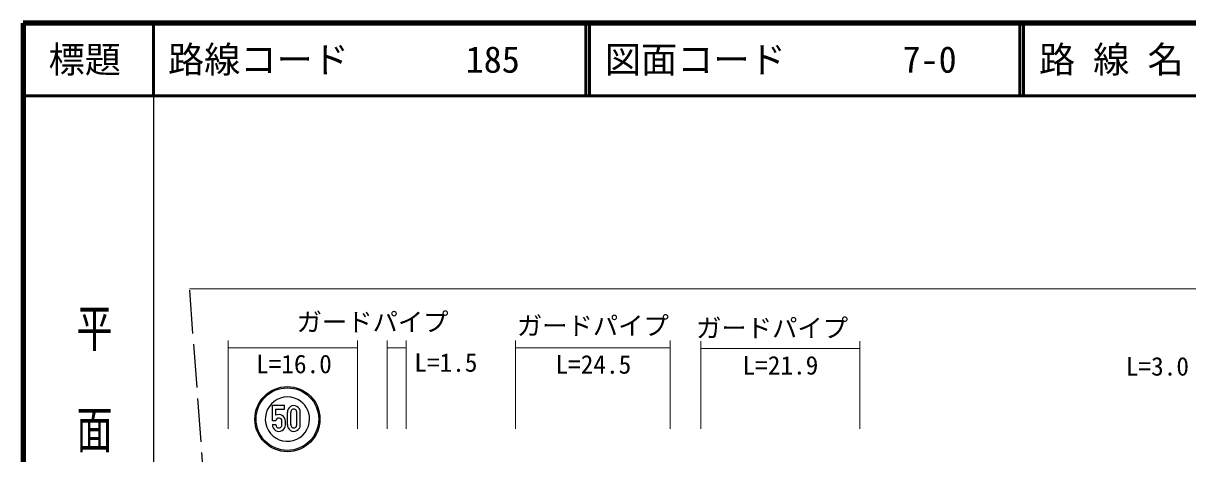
# Model space of a CAD drawing. Units: millimetres, scale not verified. Extents: x 40000 to 680000, y 20000 to 380000.
# Drawn here: x 40000 to 200934, y 320533 to 380000 of the extents above; entities that cross this region are included whole.
import ezdxf
from ezdxf.enums import TextEntityAlignment as Align

# ---------------------------------------------------------------- set-up
doc = ezdxf.new("R2010")
doc.units = ezdxf.units.MM
doc.header["$LTSCALE"] = 1000
doc.linetypes.add('DASHED', pattern=[7.5, 6, -1.5])
for name, color, linetype, lineweight in [('M-BGD', 7, 'Continuous', 25), ('M-STR-HTXT', 7, 'Continuous', 13), ('M-STR-STRC', 7, 'Continuous', 25), ('M-TTL', 2, 'Continuous', 140), ('M-TTL-BAND', 7, 'Continuous', 25), ('M-TTL-LINE', 7, 'Continuous', 50)]:
    doc.layers.add(name, color=color, linetype=linetype, lineweight=lineweight)
doc.layers.add('M-TTL-TXT', color=7, linetype='Continuous')
doc.styles.add('@ＭＳ ゴシック', font='')
doc.styles.add('ＭＳ ゴシック', font='')
doc.styles.get('@ＭＳ ゴシック').set_extended_font_data('@MS Gothic')
doc.styles.get('ＭＳ ゴシック').set_extended_font_data('MS Gothic')

msp = doc.modelspace()

# ---------------------------------------------------------------- linework, layer by layer
at = {"layer": 'M-BGD', "linetype": 'DASHED'}
msp.add_line((67400, 284802), (62984, 343318), dxfattribs=at)
at = {"layer": 'M-STR-HTXT'}
for p, q in [((568614, 343318), (62984, 343318)), ((68333, 323948), (68333, 336159)), ((68333, 335159), (86190, 335159)), ((86190, 323948), (86190, 336159)), ((90311, 323948), (90311, 336159)), ((90311, 335159), (92920, 335159)), ((92920, 323948), (92920, 336159)), ((108030, 323948), (108030, 336159)), ((108030, 335159), (129401, 335159)), ((129401, 323948), (129401, 336159)), ((133637, 323948), (133637, 336065)), ((133637, 335065), (155614, 335065)), ((155614, 323948), (155614, 336065))]:
    msp.add_line(p, q, dxfattribs=at)
at = {"layer": 'M-STR-STRC'}
for p, q in [((74444, 327221), (76094, 327221)), ((74444, 325091), (74444, 327221)), ((76094, 326691), (76094, 327221)), ((74925, 325091), (74444, 325091)), ((74925, 326691), (76094, 326691)), ((74925, 325837), (74925, 326691)), ((76496, 324505), (76496, 326239)), ((76977, 324505), (76977, 326239)), ((77798, 324505), (77798, 326285)), ((78278, 324505), (78278, 326285)), ((74444, 324551), (74925, 324551)), ((75746, 324505), (75746, 325045)), ((76226, 324505), (76226, 325045))]:
    msp.add_line(p, q, dxfattribs=at)
for radius in [4500, 4320]:
    msp.add_circle((76505, 325311), radius, dxfattribs=at)
for centre, radius, start, end in [((76505, 325311), 3060, 61.92751, 0), ((77386, 326285), 892, 0, 182.97089), ((77386, 326285), 412, 0, 186.43936), ((76505, 325311), 3060, 0, 61.92751), ((75334, 325045), 892, 0, 117.33645), ((75334, 325045), 412, 0, 173.56064), ((75334, 324505), 892, 177.02911, 0), ((75334, 324505), 412, 173.56064, 0), ((77386, 324505), 892, 177.02911, 0), ((77386, 324505), 412, 173.56064, 0)]:
    msp.add_arc(centre, radius, start, end, dxfattribs=at)
at = {"layer": 'M-TTL'}
for p, q in [((40000, 380000), (40000, 20000)), ((680000, 380000), (40000, 380000))]:
    msp.add_line(p, q, dxfattribs=at)
at = {"layer": 'M-TTL-BAND'}
msp.add_line((58000, 370000), (58000, 20000), dxfattribs=at)
at = {"layer": 'M-TTL-LINE'}
for p, q in [((58000, 380000), (58000, 370000)), ((117750, 380000), (117750, 370000)), ((118250, 380000), (118250, 370000)), ((177750, 380000), (177750, 370000)), ((178250, 380000), (178250, 370000)), ((40000, 370000), (680000, 370000))]:
    msp.add_line(p, q, dxfattribs=at)

# ---------------------------------------------------------------- texts
at = {"layer": 'M-STR-HTXT', "style": 'ＭＳ ゴシック'}
for p in [(77771, 336680), (132989, 335839)]:
    msp.add_text('ガードパイプ', height=2566, dxfattribs=at).set_placement(p, align=Align.BOTTOM_LEFT)
for s, p in [('ガードパイプ', (118716, 336159)), ('L=16.0', (77406, 330880)), ('L=1.5', (98409, 331080)), ('L=24.5', (118790, 330821)), ('L=21.9', (144642, 330695)), ('L=3.0', (196746, 330553))]:
    msp.add_text(s, height=2566, dxfattribs=at).set_placement(p, align=Align.BOTTOM_CENTER)
at = {"layer": 'M-TTL-BAND', "style": '@ＭＳ ゴシック', "width": 1.4}
msp.add_text('平  面  図', height=3666, rotation=270, dxfattribs=at).set_placement((49777, 306475), align=Align.MIDDLE_RIGHT)
at = {"layer": 'M-TTL-TXT', "style": 'ＭＳ ゴシック'}
msp.add_text('標題', height=3666, dxfattribs=at).set_placement((48500, 375000), align=Align.MIDDLE_CENTER)
for s, p in [('路線コード', (60000, 375000)), ('185', (101142, 375000)), ('図面コード', (120380, 375000)), ('7-0', (161521, 375000)), ('路 線 名', (180380, 375000))]:
    msp.add_text(s, height=3666, dxfattribs=at).set_placement(p, align=Align.MIDDLE_LEFT)

doc.saveas('drawing.dxf')
